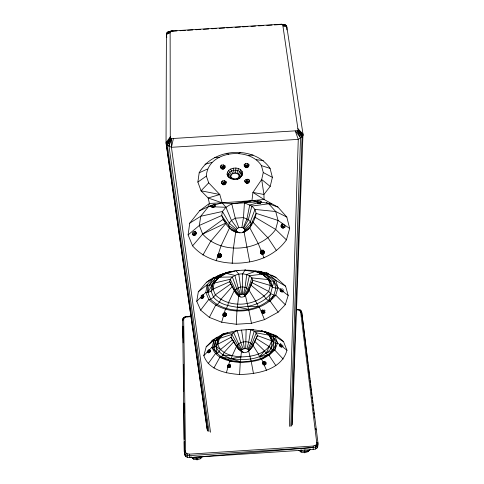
<?xml version="1.0" encoding="UTF-8"?>
<svg xmlns="http://www.w3.org/2000/svg" width="484" height="484" viewBox="0 0 484 484"><rect width="100%" height="100%" fill="white"/><g stroke="black" fill="none" stroke-linecap="round" stroke-linejoin="round"><path stroke-width="0.73" d="M292.276 424.698L302.984 134.104L286.855 26.922L286.389 25.737L285.403 24.932L281.579 24.2L171.366 30.982L167.561 32.186L166.696 33.106L166.405 34.34L166.042 142.671L207.085 428.969M217.516 256.629L217.528 254.989L218.665 253.725L220.268 253.58L221.394 254.632C222.005 256.417 220.48 258.099 218.647 257.682L217.516 256.629L220.208 256.205L221.363 255.328L221.394 254.632M222.834 315.586L222.846 314.14L223.874 312.991L225.32 312.821L226.331 313.723L226.3 315.477L225.574 316.288L223.85 316.488L222.834 315.586L225.278 315.308L226.312 314.455L226.331 313.723M227.383 366.884L227.395 365.589L228.333 364.537L229.652 364.349L230.572 365.136L230.547 366.799L229.888 367.544L228.309 367.665L227.383 366.884L228.956 367.677L230.559 365.886L230.572 365.136M304.944 449.624L304.666 452.746L301.115 452.116L298.894 450.38M246.12 329.786L245.684 348.547L248.546 349.587L248.909 350.349L248.613 351.166C240.397 357.125 234.226 342.388 230.953 337.342L231.848 334.456L233.645 332.581L237.154 330.511L240.699 342.593L243.149 348.952L241.631 350.041L241.359 350.839L241.71 351.584M214.969 204.2L214.969 206.22L213.728 207.321L212.028 207.285L210.8 205.712L214.969 204.2L214.969 206.22L214.128 206.656M286.812 29.947L286.855 26.922L282.898 25.791L282.916 24.859L281.579 24.2L281.876 24.46M189.48 454.155L189.837 457.61L313.221 449.527L315.405 449.055L316.893 448.148L317.679 446.75L317.958 442.812L301.762 312.458L301.296 310.994L300.316 309.99L296.825 309.367L296.861 309.79L299.584 310.232L300.655 312.168L316.711 442.449L316.639 444.052L316.088 445.02L313.184 446.054L189.48 454.155L186.455 453.508L185.777 452.619L185.487 451.04L183.696 319.676L183.92 318.399L185.469 317.123L191.652 316.542M265.722 332.296L269.189 335.176L271.542 340.766C268.233 353.822 252.454 356.793 240.863 356.908C232.048 356.242 220.686 353.919 217.752 344.239L217.818 340.089L219.899 336.289L223.239 333.524M235.889 168.039C238.836 168.269 242.236 169.872 242.617 173.133L242.212 175.16L241.304 176.339L239.895 178.015L237.686 179.298C233.893 180.284 230.069 179.026 227.637 175.982L227.044 174.113C227.202 169.787 232.132 167.833 235.889 168.039L235.581 173.097C233.56 172.988 230.916 174.028 230.814 176.345L231.104 177.259L232.302 178.251L233.929 178.868L236.833 178.687L238.11 177.949L238.999 176.89L238.902 174.815L236.972 173.363L235.581 173.097M244.771 296.099L248.232 291.955L252.067 282.668L252.672 280.248L251.892 277.895C246.296 271.96 235.061 272.764 230.227 279.28L229.706 281.712C232.229 285.996 237.378 301.314 244.771 296.099L244.71 294.998L242.526 294.097L242.623 273.926L245.327 269.582M210.51 432.279L171.445 147.305L171.681 138.708L170.277 137.837L170.132 31.805L171.366 30.982L167.561 32.186L170.58 31.303L166.696 33.106L170.132 31.805L166.405 34.34L166.78 37.335M264.488 331.365L268.566 333.077L273.17 336.918L275.856 343.337C271.935 358.299 253.846 361.663 240.512 361.808C230.378 361.034 217.316 358.438 213.861 347.343L214.055 340.149L216.481 337.554M289.414 426.374L298.265 139.368L295.21 130.862L173.429 138.478L171.681 138.708L168.983 145.872L209.009 431.619M297.884 128.665L298.229 129.833L297.805 130.468L302.083 136.863L300.546 137.637L295.21 130.862L296.97 130.874L300.546 137.637L290.799 426.283L291.761 425.66L302.083 136.863L302.893 135.683L302.984 134.104L297.884 128.665L282.898 25.791L286.389 25.737L282.916 24.859L285.403 24.932L282.402 24.424L283.896 24.509M241.504 351.057L240.252 362.486L239.598 374.501C226.088 373.509 208.761 370.242 203.812 355.625L206.232 346.768L213.396 339.526M317.679 446.75L317.958 442.812L316.711 442.449M211.169 279.038L206.372 282.426L198.331 291.779L196.746 301.278L200.636 310.147L209.342 317.389L221.678 322.241L236.246 324.268L236.942 310.94L238.739 295.258M222.537 335.146L217.818 340.089L215.791 340.663L214.055 340.149L212.046 347.216C215.743 358.928 229.525 361.687 240.252 362.486C251.837 361.917 266.369 360.895 273.145 350.041L273.527 342.575L273.17 336.918L274.833 336.174L283.557 341.71L286.976 350.253C281.47 370.097 257.234 374.09 239.598 374.501M247.977 179.231L247.881 180.986L246.695 183.363L244.91 181.796L244.819 180.471L246.09 179.413L247.977 179.231L249.369 180.042L249.454 181.367L248.927 182.492L248.026 183.242L246.695 183.363L246.308 182.601L244.91 181.796M213.916 368.009L219.899 357.192L221.23 356.769C237.759 360.507 258.426 362.474 271.058 348.764L271.542 340.766L257.44 335.636L256.211 332.865L254.197 331.219L250.736 329.779L248.104 329.356M238.57 232.707C229.827 231.648 224.552 223.009 221.696 215.525L222.434 211.484L225.907 207.291L231.733 203.776L251.946 200.672L252.92 192.426L263.925 194.471L270.193 186.419L261.687 179.51L263.925 194.471L264.076 199.499L251.946 200.672L244.432 202.85L243.488 217.6L241.903 227.401L238.806 227.625L237.372 228.46L236.507 229.464L236.615 231.37C246.544 237.735 255.104 220.934 256.139 213.347L254.989 209.427L251.868 206.075L244.432 202.85L231.733 203.776L222.162 202.844L209.421 203.443L199.644 210.728L189.728 223.184L188.107 234.903L192.572 245.848C206.559 261.995 229.585 265.559 249.708 261.898C264.246 259.357 277.792 252.085 286.419 239.882L289.674 228.46L286.818 217.038L277.907 207.061L264.076 199.499L252.92 192.426L261.687 179.51L263.278 172.528L261.439 165.637C249.23 146.174 207.569 150.681 206.353 176.109L208.701 182.843L219.797 194.514L222.162 202.844L225.907 207.291L231.485 220.438L237.372 228.46M247.403 163.417L247.27 165.171L246.066 167.7L244.275 166.103L244.178 164.687L245.473 163.568L247.403 163.417L248.83 164.312L248.921 165.728L248.346 166.805L247.427 167.591L246.066 167.7M263.641 361.602L263.968 363.944L264.627 364.863L266.073 363.956L266.012 362.661L265.008 361.681L263.641 361.602L262.715 362.456L262.945 364.113L263.659 364.803L264.627 364.863L266.073 363.956M232.181 263.441L233.445 248.135L235.732 231.775M313.221 449.527L313.184 446.054M315.405 449.055L315.586 447.016L315.042 445.655M224.582 180.732L224.425 182.498L223.305 184.803L221.587 183.176L221.448 181.887L222.694 180.871L224.582 180.732L226.01 181.548L226.137 182.843L225.52 183.993L224.643 184.707L223.305 184.803L223.009 183.993M316.893 448.148L317.081 446.109L317.873 444.705L316.639 444.052M261.493 250.149L261.886 252.757L262.685 253.991L263.32 254.142L264.439 253.011L264.373 251.377L263.151 250.186L261.493 250.149L260.374 251.275L260.652 253.12L264.373 251.377M223.505 164.941L223.299 166.714L222.168 169.164L220.444 167.518L220.305 166.127L221.569 165.056L223.505 164.941L224.963 165.843L225.096 167.234L224.431 168.335L223.529 169.085L222.168 169.164M254.911 200.83L251.946 200.672L222.162 202.844L208.15 197.992L201.035 190.781L197.871 182.063L199.172 172.842C212.101 147.916 254.251 145.012 270.078 168.384L272.383 177.374L270.193 186.419M191.047 456.975L193.624 459.165L197.103 459.8L200.545 458.711L200.745 457.374L196.746 458.644L192.705 457.9L191.712 457.059M253.029 345.425L258.474 354.1L259.527 356.738L267.706 355.008L269.007 355.292L274.761 350.059L275.856 343.337L277.635 342.987L279.97 344.802M316.088 445.02L317.081 446.109L315.586 447.016L313.39 447.494L189.837 457.61L187.604 457.428L186.001 456.727L185.033 455.438L184.283 451.566L182.625 320.112L182.892 318.599L183.726 317.48L185.136 316.748L190.871 316.167M223.541 273.557L235.284 270.889L224.618 274.168L217.739 278.427L215.241 278.421L213.571 277.344L207.17 284.755L205.809 292.336L208.779 299.463C226.173 316.905 260.38 313.862 275.765 295.167L277.949 287.72L275.789 280.369L268.136 273.472L266.188 272.601M213.571 277.344L209.155 285.421L207.854 292.56L210.643 299.287C227.256 315.81 259.188 312.924 273.914 295.234L275.953 288.204L273.902 281.289L266.617 274.773L258.704 271.221L256.883 271.917L244.317 270.211M301.115 452.116L301.03 449.575M218.429 275.378L215.241 278.421L212.288 284.695L211.066 291.168L213.553 297.261C222.325 307.558 236.767 306.106 248.673 309.409L251.456 323.294L264.488 319.646L278.137 312.174L285.276 304.714L288.192 295.421L285.602 286.195L275.989 277.483L271.409 275.148M243.488 294.236L245.098 287.308L246.731 274.549L255.721 271.173L262.419 274.162L268.535 279.619L270.32 285.463L268.656 291.416C256.175 306.547 229.428 308.889 215.319 294.835L213.02 289.129L214.17 283.092L217.739 278.427L225.036 273.66M238.485 168.547L236.972 173.363M189.837 457.61L190 456.884M242.732 232.453L244.589 230.862L244.801 229.894L243.724 228.158L241.903 227.401M300.546 137.637L298.265 139.368L171.445 147.305L173.429 138.478M239.665 296.426L239.598 295.325L240.1 294.786L242.526 294.097M168.983 145.872L170.792 138.412L167.343 145.297L207.969 431.135L207.327 430.246L166.042 142.671L170.447 136.627L166.363 144.226L167.343 145.297L171.445 147.305M280.405 288.948L280.103 290.188L281.252 291.755L282.142 291.985L283.285 291.489M187.58 454.004L187.211 455.426L187.604 457.428M246.985 348.74L248.685 342.158L250.736 329.779L253.683 329.41M247.626 166.841L247.427 167.591L244.983 166.066L244.178 164.687M228.708 364.615L229.706 361.167L230.566 360.556L232.175 355.8L236.767 345.83M278.137 312.174L270.193 301.175L268.693 300.866L273.902 281.289L275.789 280.369L285.602 286.195M221.678 322.241L223.523 315.756M224.134 313.596L225.362 309.27L226.288 308.562L227.668 305.688L228.478 302.736L234.546 290.001M203.812 355.625L212.046 347.216L213.861 347.343L215.791 340.663L217.431 337.427M208.18 363.647L215.404 353.665L217.032 353.471L216.039 346.278L217.818 340.089L222.598 335.055M226.324 372.892L227.916 367.374M189.728 223.184L200.739 216.263L208.507 206.589L209.421 203.443L208.15 197.992L219.797 194.514L201.035 190.781L208.701 182.843M213.861 347.343L216.039 346.278L217.752 344.239L219.452 338.425L221.684 335.969L227.377 332.605M263.32 254.142L261.517 253.961L263.151 250.186M210.8 205.712L211.998 207.11L213.728 207.321L214.067 206.232L213.722 204.466M216.185 260.864L217.77 255.927M218.217 254.517L220.934 246.053L229.743 227.504M249.369 180.042L248.927 182.492L247.348 182.698L245.709 182.795L244.819 180.471M280.992 288.349L280.103 290.188L281.252 291.755M192.257 234.268L192.735 232.864L193.975 231.612L195.264 231.255L196.347 233.258L195.131 235.127L194.223 235.387L192.832 235L192.257 234.268L194.223 235.387L196.008 234.25M281.918 224.05L280.926 226.131L282.202 227.928L283.194 228.121L285.118 226.875L284.652 225.496L283.322 224.322L281.918 224.05L280.926 226.131L281.918 227.262L283.194 228.121L285.118 226.875M240.627 169.666L239.931 171.62L238.128 173.962M220.547 274.797L219.809 275.493L218.278 275.414L219.809 275.493L220.123 274.634M200.781 298.023L202.04 298.434L202.844 298.144L203.946 296.504L202.977 294.732L201.084 295.899M247.965 351.777L252.037 347.228L257.44 335.636L252.037 347.228L248.613 351.166M248.83 164.312L248.346 166.805L245.049 167.071L244.983 166.066L245.902 165.28L247.27 165.171L248.28 165.806L246.713 166.95L245.473 163.568M226.01 181.548L225.52 183.993L223.892 184.186L222.295 184.229L221.448 181.887M244.124 294.502L246.658 287.98L249.405 275.729L262.419 274.162L264.131 275.142L270.635 280.962L272.54 287.23L275.953 288.204L277.949 287.72L280.363 289.529M167.343 145.297L170.277 137.837L166.363 144.226M210.05 351.795L210.34 351.069L209.457 349.49L207.406 350.973L208.574 351.826L209.675 352.171L210.05 351.795L209.336 352.534L208.604 352.848L207.007 352.007M283.201 359.074L274.761 350.059L273.145 350.041L271.058 348.764L273.527 342.575L271.04 336.604L268.566 333.077L266.696 332.992L261.245 330.711M274.761 350.059L277.635 342.987L274.833 336.174L272.655 334.353M243.198 227.91L246.925 218.968L249.732 205.01L258.178 202.784M224.963 165.843L224.431 168.335L222.743 168.462L221.134 168.529L220.305 166.127M237.977 178.608L237.686 179.298L236.833 178.687M225.223 333.095L224.927 333.785L223.529 333.7M249.018 227.988L248.425 229.343L243.797 231.806M247.971 349.133L250.724 342.987L254.197 331.219L265.147 331.812M256.369 338.546L269.243 346.604L266.043 353.362L267.706 355.008L261.614 359.104L260.737 358.602L259.527 356.738L264.548 350.936L254.602 341.238M221.23 356.769L222.9 355.068L224.128 352.491L234.014 341.486M257.192 200.521L257.325 202.36L258.571 203.564L260.198 203.431L261.439 201.78L260.325 201.223L259.539 202.863L258.571 203.564L257.198 202.542L257.077 201.368M218.278 275.414L219.809 275.493L220.153 274.773M265.008 361.681L263.659 364.803L265.147 364.809M242.061 171.257L241.165 172.994L238.902 174.815M209.342 317.389L215.604 305.319L217.074 304.823L219.343 302.288L220.71 299.548L232.199 286.552M243.724 228.158L248.316 219.639L251.868 206.075L268.705 203.776L277.907 207.061M202.941 255.074L210.637 241.413L226.47 222.719M217.739 278.427L212.288 284.695L207.854 292.56L205.809 292.336L202.608 295.494M195.131 235.127L196.347 233.258L195.264 231.255M309.693 449.327L308.024 451.663L304.666 452.746M244.71 294.998L248.111 289.214L251.892 277.895L268.535 279.619L270.635 280.962L273.902 281.289L277.949 287.72M248.546 349.587L251.922 343.936L256.211 332.865L269.189 335.176L271.04 336.604L273.17 336.918L277.635 342.987M270.193 301.175L273.914 295.234L275.765 295.167L285.276 304.714M281.579 344.118L280.811 345.34L280.666 346.798L281.476 347.052L283.055 346.084L281.476 347.052L279.897 346.114L279.619 345.407L280.43 343.761L279.619 345.407L280.436 346.447L281.857 346.732L280.811 345.34L280 345.086L280.436 346.447L282.668 345.08M282.257 288.67L280.998 291.271L282.142 291.985L283.878 290.896M283.322 224.322L282.384 225.768L281.918 227.262L282.202 227.928M233.119 340.748L232.223 340.01L220.456 349.569L218.919 351.916L217.032 353.471L212.046 347.216M223.85 316.488L224.552 316.409L225.278 315.308L225.32 312.821M298.555 309.857L298.828 309.451M242.617 173.133L241.649 174.603L241.304 176.339L238.999 176.89M186.455 453.508L185.602 454.718L186.001 456.727M202.844 298.144L203.946 296.504L202.977 294.732M244.904 295.536L248.576 290.563L252.672 280.248L270.32 285.463L272.54 287.23L268.535 279.619M240.584 177.096L239.895 178.015L238.11 177.949M261.257 202.04L260.198 203.431L258.571 203.564L257.198 202.542L260.332 203.25L258.571 203.564L258.293 202.487L258.565 200.703L260.325 201.223M200.636 310.147L208.779 299.463L210.643 299.287L213.553 297.261L215.319 294.835L230.566 284.041M248.909 350.349L252.654 345.534L251.922 343.936C247.923 340.639 241.086 341.063 237.559 344.874L237.015 346.544L237.747 348.099L242.218 352.001M244.505 228.956L250.355 221.775L254.989 209.427L275.698 211.52L286.818 217.038M244.359 296.559L248.232 291.955L248.576 290.563L248.111 289.214C244.813 285.826 238.346 286.292 235.478 290.025L235.163 291.422L235.654 292.76L240.161 296.88M240.99 176.612L242.212 175.16M254.288 218.453L255.219 217.352L275.674 229.44L286.419 239.882M192.572 245.848L202.663 234.074L223.033 219.391L225.49 221.769M198.331 291.779L207.17 284.755L209.155 285.421L215.241 278.421L222.803 273.72L224.618 274.168L215.241 278.421M209.155 285.421L212.288 284.695L219.288 277.223L232.314 276.939L236.706 288.682L240.1 294.786M250.766 284.15L252.067 282.668L268.656 291.416L270.725 293.6L273.914 295.234M228.309 367.665L229.622 367.477L230.559 366.43L230.547 366.799L229.616 366.709L227.395 365.589M226.318 315.169L225.296 316.312L225.278 315.308L223.874 312.991M310.274 449.158L308.024 451.663L306.796 451.233M220.25 257.53L221.388 256.272M270.725 293.6C263.042 303.631 249.75 307.273 237.577 307.128M209.336 352.534L210.34 351.069L209.457 349.49M213.728 207.321L214.944 206.045L212.028 207.285L213.728 207.321L211.992 205.089M239.465 295.887L235.163 291.422L229.706 281.712L213.02 289.129L211.066 291.168L207.854 292.56L207.17 284.755M200.545 458.711L202.518 456.696M219.809 275.493L220.541 274.761M233.227 179.576L233.929 178.868M196.746 301.278L201.544 296.547M261.626 312.186L262.727 313.257L261.626 312.186L261.56 310.74L262.57 309.766L262.933 312.234L263.653 313.293L264.222 313.323M244.801 229.894L251.123 224.28L256.139 213.347L278.058 220.45L289.674 228.46M266.012 362.661L262.945 364.113L262.715 362.456M248.056 166.472L248.921 165.728M275.789 280.369L266.617 274.773L256.883 271.917L264.131 275.142L266.617 274.773L268.136 273.472L260.882 271.742M283.455 289.728L282.263 290.745L280.998 291.271L280.405 291.011M206.232 346.768L214.055 340.149M188.107 234.903L199.335 225.435L221.696 215.525L228.708 225.695L229.555 228.176L236.615 231.37M224.249 167.942L225.096 167.234M284.652 225.496L283.328 226.597L281.918 227.262L281.264 227.105M225.308 183.515L226.137 182.843M203.637 297.345L202.04 298.434L200.745 297.666M185.777 452.619L184.628 453.429L185.602 454.718L187.211 455.426L189.456 455.613L313.39 447.494M197.871 182.063L206.353 176.109M244.589 230.862L250.537 226.851L251.123 224.28L250.355 221.775L248.316 219.639L243.488 217.6L235.272 218.199L231.485 220.438L229.21 223.112L228.708 225.695L236.301 230.432M238.781 153.513L240.373 152.442M208.604 352.848L209.675 352.171L210.026 350.779L208.574 351.826L208.289 352.558L209.675 352.171L208.429 349.932M206.372 282.426C226.167 268.106 254.378 266.152 275.989 277.483M258.91 271.149L260.029 272.183L261.602 271.935L260.029 272.183L258.795 271.215L260.029 272.183L261.487 272.002M260.029 272.183L260.9 271.657M224.352 333.645L219.899 336.289L215.791 340.663C214.001 354.899 230.323 358.172 240.512 361.808L229.706 361.167M211.72 340.875C223.178 332.206 237.638 329.628 251.71 329.58C263.054 330.917 275.329 333.034 283.557 341.71M217.752 344.239L230.953 337.342L237.015 346.544L241.359 350.839M225.931 333.204L219.899 336.289L221.684 335.969M239.205 175.819L241.649 174.603C240.354 168.232 228.757 169.013 228.212 175.45L228.72 177.035L231.104 177.259M236.507 229.464L229.21 223.112L222.434 211.484L200.739 216.263L199.335 225.435L202.663 234.074L225.786 223.045M199.644 210.728L208.507 206.589L212.101 205.603M273.145 350.041L266.043 353.362L264.548 350.936M199.172 172.842L207.43 169.031M185.033 455.438L184.283 451.566L185.487 451.04M166.405 34.34L170.289 32.724M182.625 320.112L183.696 319.676M299.584 310.232L300.316 309.99M308.822 450.295L304.926 451.554L300.8 450.816M219.452 338.425L231.848 334.456L237.559 344.874L241.631 350.041M225.604 272.855L230.511 271.342M265.238 312.349L263.653 313.293L262.594 313.245L264.07 309.833L265.171 310.903L261.814 312.489L261.56 310.74M243.028 231.788L245.63 231.043M214.975 204.817L222.162 202.844M243.149 348.952L245.684 348.547M204.956 164.245L211.889 162.467M218.647 257.682L220.547 257.385L218.665 253.725M214.17 283.092L230.227 279.28L235.478 290.025L239.598 295.325M232.302 178.251L230.596 178.584L227.637 175.982M183.92 318.399L182.892 318.599L183.073 319.755M223.759 334.462L233.645 332.581L238.624 343.785L242.145 349.521M264.439 253.011L261.886 252.757L260.598 251.964L260.374 251.275M231.437 358.553L240.863 356.908M237.481 270.574L238.939 270.362M248.419 155.449L253.078 155.001M244.432 202.85L257.101 201.834M236.246 324.268L251.456 323.294M171.747 31.236L177.029 30.916M180.042 30.728L185.324 30.401M187.586 30.262L192.868 29.935M195.887 29.754L200.412 29.476M203.425 29.288L208.707 28.961M211.726 28.78L216.251 28.502M219.264 28.314L224.546 27.987M226.808 27.848L232.09 27.527M235.109 27.34L240.385 27.013M242.647 26.874L247.929 26.547M250.948 26.366L255.473 26.088M258.492 25.9L263.768 25.573M266.787 25.392L272.068 25.065M274.331 24.926L279.613 24.599M190.865 316.246L187.114 316.409L187.145 316.832M214.606 157.415L219.252 157.276M245.291 294.835L247.953 306.463L258.414 306.638L259.406 307.213L264.488 319.646M235.762 330.481L237.154 330.511M261.517 253.961L262.685 253.991L263.484 253.192L263.429 252.031L262.564 251.19L261.39 251.16L260.598 251.964L260.652 253.12M208.507 206.589L211.405 206.71M214.309 206.825L225.907 207.291M280.054 24.388L281.264 24.436M300.262 310.928L301.296 310.994M222.9 355.068L232.175 355.8M256.29 159.684L263.405 160.579M251.946 200.672L257.034 201.501M260.676 202.088L271.584 203.849L269.467 203.153M234.722 231.703L238.364 232.332M183.726 317.48L184.495 317.625M225.671 273.266L234.861 275.378L238.195 287.786L240.699 294.429M229.622 367.477L229.616 366.709L228.333 364.537M300.655 312.168L301.762 312.458L306.463 351.354M219.899 357.192L230.566 360.556M261.439 165.637L270.078 168.384M231.769 230.323L237.45 232.181M271.542 340.766L273.527 342.575L275.856 343.337M230.814 176.345L228.212 175.45L227.044 174.113M238.896 232.538L239.955 232.949M239.973 349.454L238.8 348.964L237.602 347.095M238.11 294.399L236.894 293.885L236.192 292.566M255.721 271.173L264.131 275.142M262.068 330.766L266.696 332.992L271.04 336.604M268.566 333.077L274.833 336.174M266.254 202.536L268.705 203.776L275.698 211.52L278.058 220.45L275.674 229.44C259.841 251.862 221 254.935 202.663 234.074M226.954 153.283L228.617 154.148M263.278 172.528L272.383 177.374M263.556 331.322L266.696 332.992L265.662 332.206M217.528 254.989L221.357 256.49L221.363 255.328L220.268 253.58M221.587 183.176L222.537 183.72M274.912 335.049L277.399 336.531M231.007 175.311L228.515 173.786L227.389 172.183M222.846 314.14L226.3 315.477L226.312 314.455L225.592 313.814L224.57 313.934L223.844 314.751L223.832 315.774L224.552 316.409M244.275 166.103L245.703 166.992M224.643 184.707L222.204 183.315L223.082 182.595L224.425 182.498L225.435 183.079L223.892 184.186L222.694 180.871M192.735 232.864L195.512 234.456L195.941 232.737L194.157 233.881L193.818 234.873L195.512 234.456L193.975 231.612M201.138 296.589L203.207 297.648L203.595 296.111L201.991 297.206L201.683 298.047L203.207 297.648L201.828 295.143M216.039 346.278L220.456 349.569M282.771 291.344L288.192 295.421M268.693 300.866L265.97 298.785L264.258 296.232L250.912 285.124M281.724 346.169L286.976 350.253M223.529 169.085L221.031 167.549L221.932 166.792L223.299 166.714L224.334 167.349L222.743 168.462L221.569 165.056M248.026 183.242L245.642 181.863L246.544 181.113L247.881 180.986L248.867 181.561L247.348 182.698L246.09 179.413M262.419 274.162L270.635 280.962L266.617 274.773M230.559 365.886L229.652 364.349M279.897 346.114L280.666 346.798M302.984 134.104L298.229 129.833L302.893 135.683L297.805 130.468L296.97 130.874L302.083 136.863M262.776 363.75L263.78 364.724M260.446 252.914L261.669 254.1M231.685 174.367L229.597 172.274L228.642 170.416M252.479 221.757L268.094 238.007L276.539 250.694M185.136 316.748L185.469 317.123M242.466 351.463L243.349 352.473M269.243 346.604L271.058 348.764M236.077 270.768L238.793 274.174L241.625 294.151M192.705 457.9L193.624 459.165M269.007 355.292L275.856 365.577M248.8 289.795L255.679 301.096L258.414 306.638M269.189 335.176L273.527 342.575M232.762 173.629L230.644 169.037M249.454 227.171L258.353 243.785L261.318 251.208M261.614 359.104L263.048 362.395M263.907 364.367L266.49 370.296M262.395 253.906L264.01 257.954M238.806 227.625L235.272 218.199L231.733 203.776M197.103 459.8L196.583 457.368M247.953 306.463L248.673 309.409M248.582 350.597L251.287 361.772L253.483 373.606M234.117 173.187L233.167 168.208M244.039 231.775L249.708 261.898M244.372 348.631L241.577 330.082M212.288 284.695L213.02 289.129M301.75 315.55L301.931 317.044M304.152 334.982L304.339 336.477M308.508 370.115L308.689 371.609M310.45 385.815L310.637 387.309M306.644 352.848L307.909 363.327M308.09 364.821L308.362 367.066M308.544 368.56L309.355 375.294M309.536 376.788L309.808 379.032M309.99 380.527L310.262 382.771M310.444 384.272L310.801 387.26M310.982 388.755L311.254 390.999M311.436 392.5L311.708 394.744M311.98 396.989L312.162 398.483M312.428 400.728L312.61 402.222M312.882 404.467L313.063 405.961M313.426 408.956L313.608 410.45M313.874 412.695L314.055 414.189M314.328 416.434L314.509 417.934M315.774 428.407L315.955 429.901M183.2 338.255L183.043 326.198L183.2 342.817M183.539 364.64L183.678 375.191M184.035 403.075L184.162 412.876M184.531 441.517L184.652 450.562M183.418 364.718L183.678 391.151M183.799 403.233L184.162 439.484M184.186 441.747L184.283 451.566M218.623 255.582L218.617 256.744L219.415 257.488L220.565 254.584L219.427 254.687L218.623 255.582M228.309 366.206L228.303 367.12L229.616 366.709L229.906 365.329L228.974 365.462L228.309 366.206M262.485 310.77L261.765 311.46L264.367 312.603L264.325 311.575L263.544 310.819L262.485 310.77M263.562 362.589L262.909 363.194L265.28 364.258L265.244 363.339L264.53 362.649L263.562 362.589M172.903 30.982L171.632 31.182L172.903 30.982M170.295 31.381L168.989 31.581L170.326 31.381M283.66 227.571L281.918 227.262L281.392 225.574L283.328 226.597L283.66 227.571M282.559 291.568L280.998 291.271L280.52 289.765L281.416 289.995L282.559 291.568"/></g></svg>
